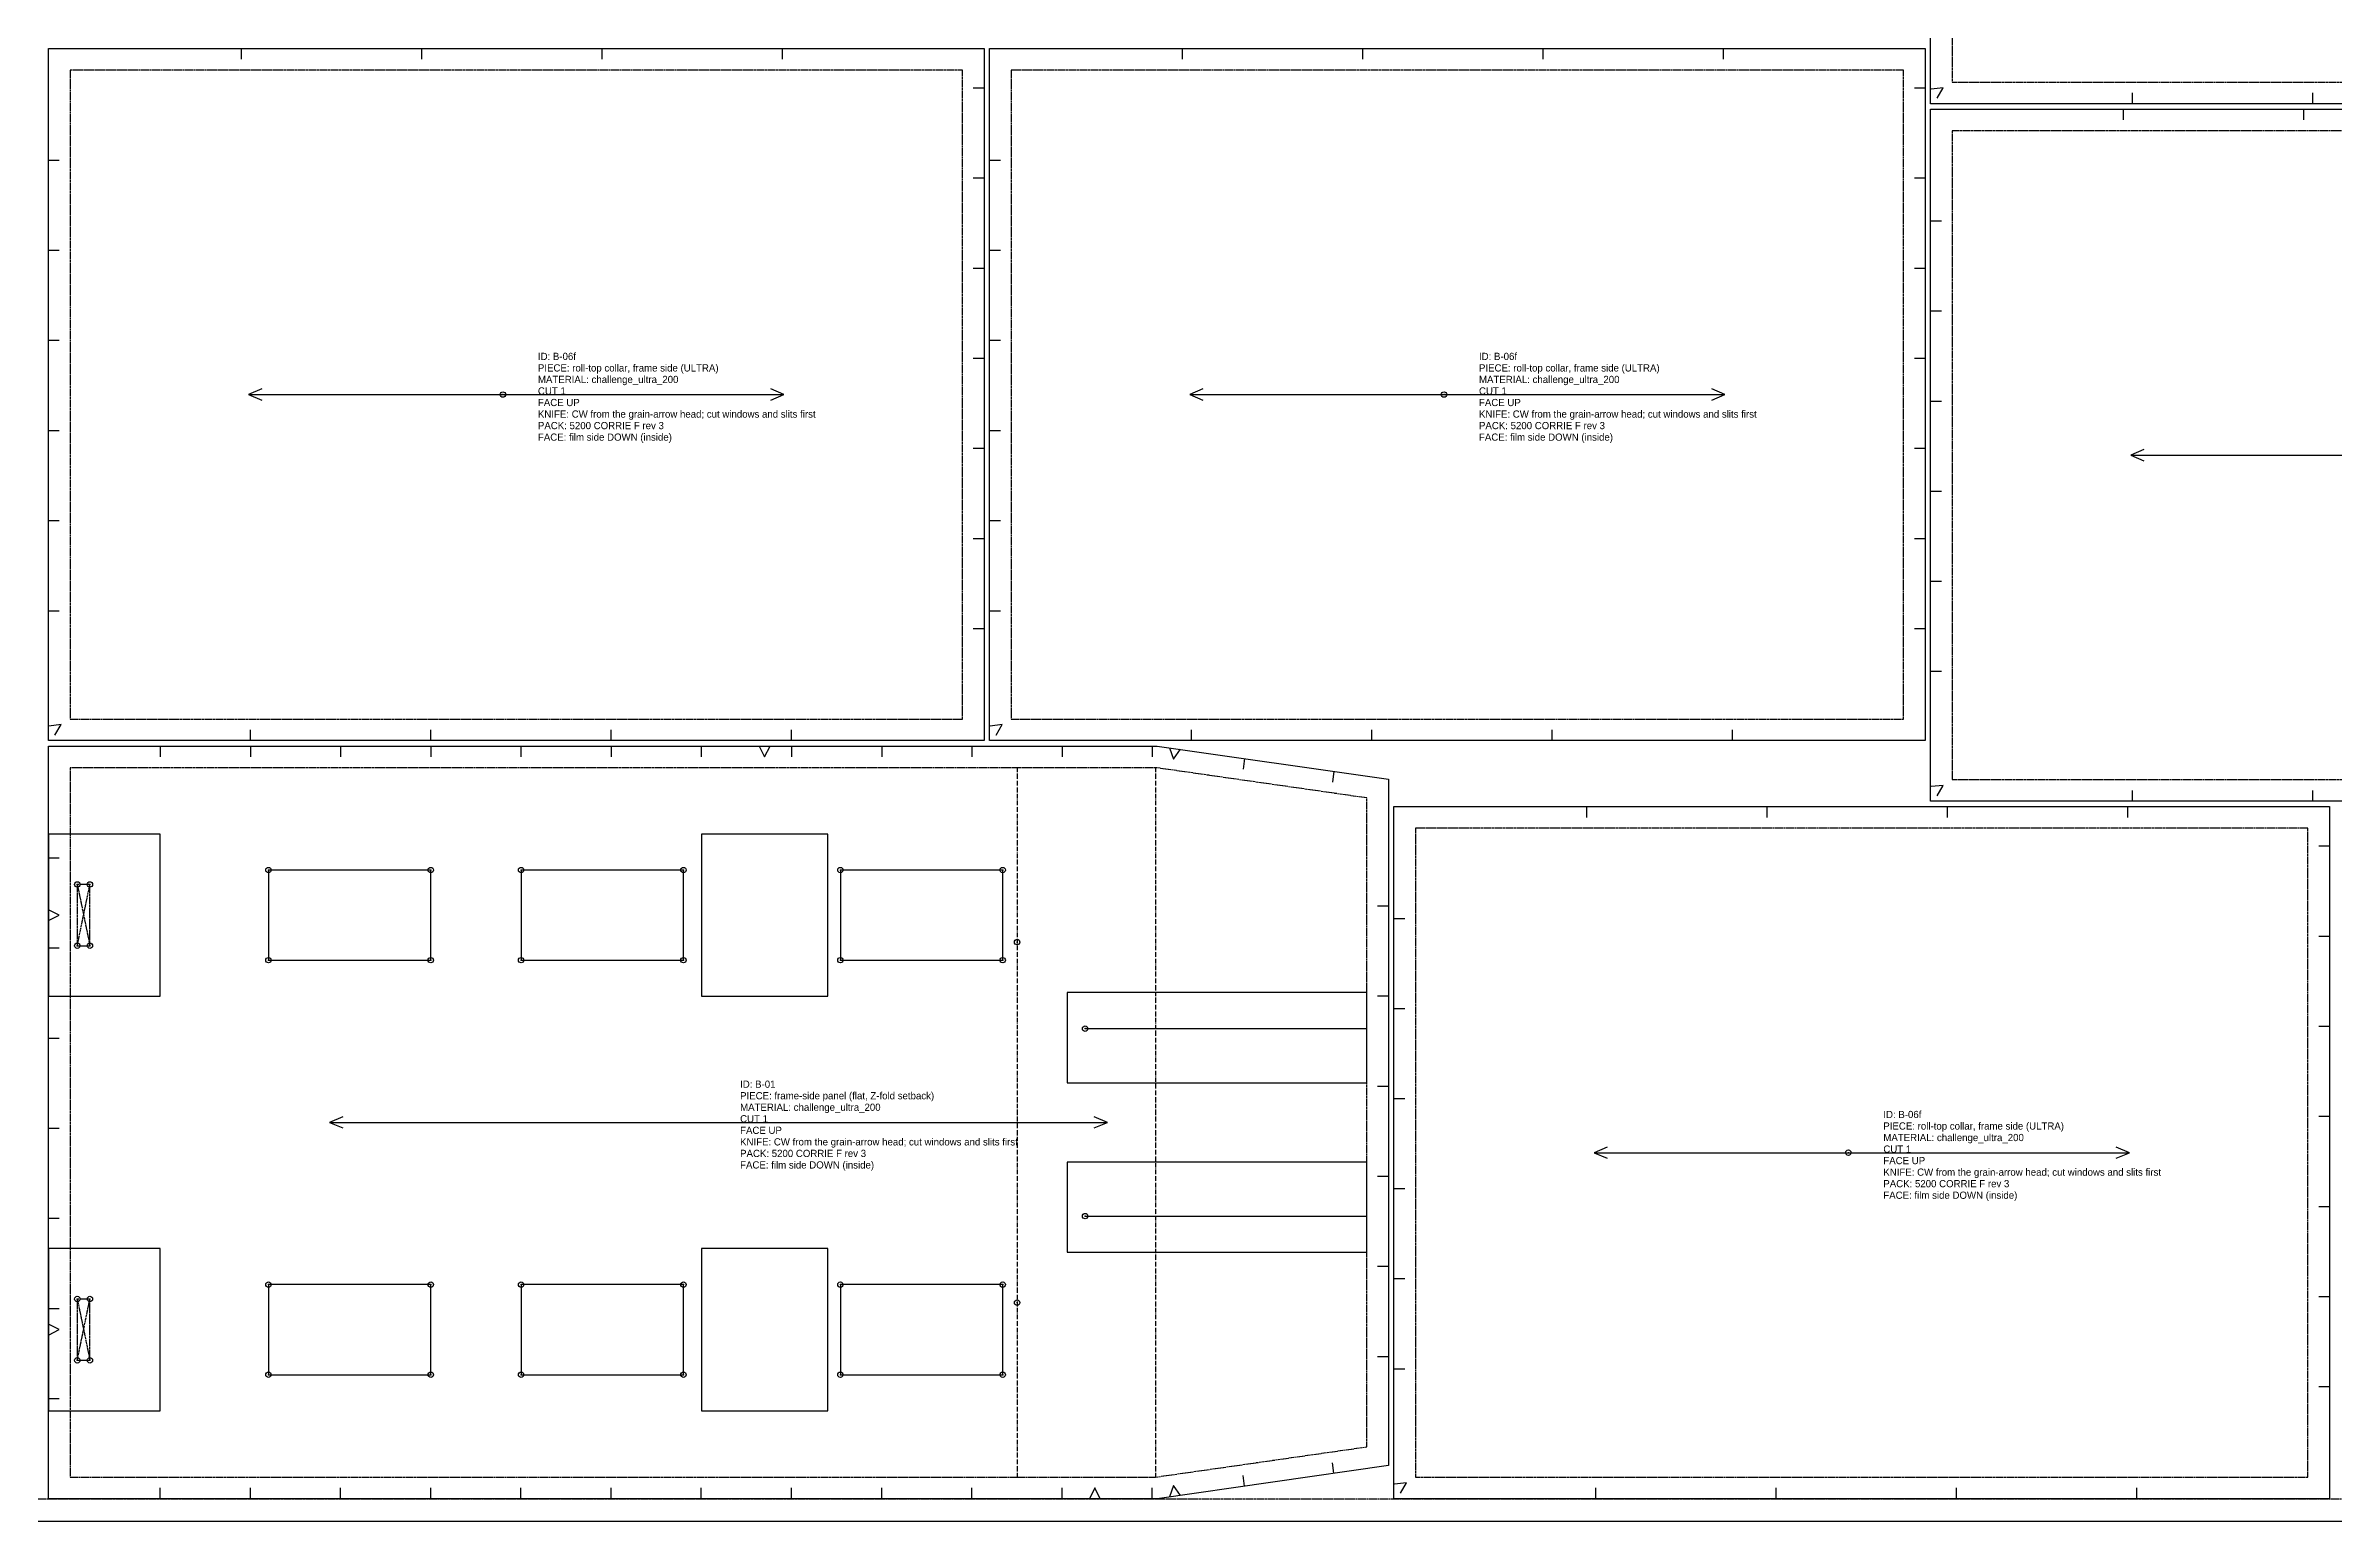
# Model space of a CAD drawing. Header units: millimetres. Extents: x 0 to 4891, y -22 to 1422.
# Drawn here: x 2237 to 3505, y 0 to 819 of the extents above; entities that cross this region are included whole.
import ezdxf

# ---------------------------------------------------------------- set-up
doc = ezdxf.new("R2010")
doc.units = ezdxf.units.MM
doc.linetypes.add('DASHDOT', pattern=[3.556, 2.54, -0.508, 0, -0.508])
doc.linetypes.add('DASHED', pattern=[1.524, 1.27, -0.254])
for name, color, linetype in [('CUT', 7, 'Continuous'), ('DRILL', 4, 'Continuous'), ('GRAIN', 5, 'Continuous'), ('INTERNAL', 6, 'Continuous'), ('NOTCH', 1, 'Continuous'), ('SEW', 3, 'Continuous'), ('TEXT', 2, 'Continuous')]:
    doc.layers.add(name, color=color, linetype=linetype)

msp = doc.modelspace()

# ---------------------------------------------------------------- linework, layer by layer
at = {"layer": 'CUT'}
for points in [[(3281.6, 1170.5), (3800.4, 1170.5), (3800.4, 786.5), (3281.6, 786.5)], [(2238, 817.1), (2756.8, 817.1), (2756.8, 433.1), (2238, 433.1)], [(2759.8, 817.1), (3278.6, 817.1), (3278.6, 433.1), (2759.8, 433.1)], [(3281.6, 783.5), (3800.4, 783.5), (3800.4, 399.5), (3281.6, 399.5)], [(2238, 430.1), (2775.1, 430.1), (2852.7, 430.1), (2981, 411.7), (2981, 30.9), (2852.7, 12.5), (2775.1, 12.5), (2238, 12.5)], [(2984, 396.5), (3502.8, 396.5), (3502.8, 12.5), (2984, 12.5)]]:
    msp.add_lwpolyline(points, close=True, dxfattribs=at)
at = {"layer": 'CUT', "linetype": 'CONTINUOUS'}
for points in [[(2360, 361.3), (2360, 311.3), (2450, 311.3), (2450, 361.3)], [(2500.1, 361.3), (2500.1, 311.3), (2590.1, 311.3), (2590.1, 361.3)], [(2677.1, 361.3), (2677.1, 311.3), (2767.1, 311.3), (2767.1, 361.3)], [(2360, 131.3), (2360, 81.3), (2450, 81.3), (2450, 131.3)], [(2500.1, 131.3), (2500.1, 81.3), (2590.1, 81.3), (2590.1, 131.3)], [(2677.1, 131.3), (2677.1, 81.3), (2767.1, 81.3), (2767.1, 131.3)]]:
    msp.add_lwpolyline(points, close=True, dxfattribs=at)
for points in [[(2812.8, 273.3), (2851.9, 273.3), (2969, 273.3)], [(2812.8, 169.3), (2851.9, 169.3), (2969, 169.3)]]:
    msp.add_lwpolyline(points, dxfattribs=at)
at = {"layer": 'DRILL'}
for centre in [(2490, 625.1), (3011.8, 625.1), (2360, 361.3), (2450, 361.3), (2500.1, 361.3), (2590.1, 361.3), (2677.1, 361.3), (2767.1, 361.3), (2254, 353.3), (2261, 353.3), (2254, 319.3), (2261, 319.3), (2775.1, 321.3), (2360, 311.3), (2450, 311.3), (2500.1, 311.3), (2590.1, 311.3), (2677.1, 311.3), (2767.1, 311.3), (2812.8, 273.3), (3236, 204.5), (2812.8, 169.3), (2360, 131.3), (2450, 131.3), (2500.1, 131.3), (2590.1, 131.3), (2677.1, 131.3), (2767.1, 131.3), (2254, 123.3), (2261, 123.3), (2775.1, 121.3), (2254, 89.3), (2261, 89.3), (2360, 81.3), (2450, 81.3), (2500.1, 81.3), (2590.1, 81.3), (2677.1, 81.3), (2767.1, 81.3)]:
    msp.add_circle(centre, 1.5, dxfattribs=at)
for p in [(2490, 625.1), (3011.8, 625.1), (2360, 361.3), (2450, 361.3), (2500.1, 361.3), (2590.1, 361.3), (2677.1, 361.3), (2767.1, 361.3), (2254, 353.3), (2261, 353.3), (2254, 319.3), (2261, 319.3), (2775.1, 321.3), (2360, 311.3), (2450, 311.3), (2500.1, 311.3), (2590.1, 311.3), (2677.1, 311.3), (2767.1, 311.3), (2812.8, 273.3), (3236, 204.5), (2812.8, 169.3), (2360, 131.3), (2450, 131.3), (2500.1, 131.3), (2590.1, 131.3), (2677.1, 131.3), (2767.1, 131.3), (2254, 123.3), (2261, 123.3), (2775.1, 121.3), (2254, 89.3), (2261, 89.3), (2360, 81.3), (2450, 81.3), (2500.1, 81.3), (2590.1, 81.3), (2677.1, 81.3), (2767.1, 81.3)]:
    msp.add_point(p, dxfattribs=at)
at = {"layer": 'GRAIN'}
for points in [[(2356.3, 628.3), (2349, 625.1), (2356.3, 622)], [(2349, 625.1), (2645.8, 625.1)], [(2638.5, 622), (2645.8, 625.1), (2638.5, 628.3)], [(2878.1, 628.3), (2870.8, 625.1), (2878.1, 622)], [(2870.8, 625.1), (3167.6, 625.1)], [(3160.3, 622), (3167.6, 625.1), (3160.3, 628.3)], [(3399.9, 594.6), (3392.6, 591.5), (3399.9, 588.4)], [(3392.6, 591.5), (3689.4, 591.5)], [(2401.2, 224.4), (2393.8, 221.3), (2401.2, 218.2)], [(2393.8, 221.3), (2825.2, 221.3)], [(2817.8, 218.2), (2825.2, 221.3), (2817.8, 224.4)], [(3102.3, 207.6), (3095, 204.5), (3102.3, 201.4)], [(3095, 204.5), (3391.9, 204.5)], [(3384.5, 201.4), (3391.9, 204.5), (3384.5, 207.6)]]:
    msp.add_lwpolyline(points, dxfattribs=at)
at = {"layer": 'INTERNAL', "linetype": 'DASHDOT'}
for points in [[(2775.1, 418.1), (2775.1, 24.5)], [(2851.9, 418.1), (2851.9, 24.5)]]:
    msp.add_lwpolyline(points, dxfattribs=at)
at = {"layer": 'INTERNAL', "linetype": 'CONTINUOUS'}
for points in [[(2238, 381.3), (2238, 291.3), (2300, 291.3), (2300, 381.3)], [(2600.1, 381.3), (2600.1, 291.3), (2670.1, 291.3), (2670.1, 381.3)], [(2802.8, 293.3), (2802.8, 243.3), (2969, 243.3), (2969, 293.3)], [(2802.8, 199.3), (2802.8, 149.3), (2969, 149.3), (2969, 199.3)], [(2238, 151.3), (2238, 61.3), (2300, 61.3), (2300, 151.3)], [(2600.1, 151.3), (2600.1, 61.3), (2670.1, 61.3), (2670.1, 151.3)]]:
    msp.add_lwpolyline(points, close=True, dxfattribs=at)
at = {"layer": 'NOTCH'}
for points in [[(2344.8, 817.1), (2344.8, 811.1)], [(2444.8, 817.1), (2444.8, 811.1)], [(2544.8, 817.1), (2544.8, 811.1)], [(2644.8, 817.1), (2644.8, 811.1)], [(2866.6, 817.1), (2866.6, 811.1)], [(2966.6, 817.1), (2966.6, 811.1)], [(3066.6, 817.1), (3066.6, 811.1)], [(3166.6, 817.1), (3166.6, 811.1)], [(2756.8, 795.1), (2750.8, 795.1)], [(3278.6, 795.1), (3272.6, 795.1)], [(3285.2, 789.5), (3288.6, 795.3), (3281.9, 794.6)], [(3393.6, 786.5), (3393.6, 792.5)], [(3493.6, 786.5), (3493.6, 792.5)], [(3388.4, 783.5), (3388.4, 777.5)], [(3488.4, 783.5), (3488.4, 777.5)], [(2238, 755.2), (2244, 755.2)], [(2759.8, 755.2), (2765.8, 755.2)], [(2756.8, 745.1), (2750.8, 745.1)], [(3278.6, 745.1), (3272.6, 745.1)], [(3281.6, 721.5), (3287.6, 721.5)], [(2238, 705.2), (2244, 705.2)], [(2759.8, 705.2), (2765.8, 705.2)], [(2756.8, 695.1), (2750.8, 695.1)], [(3278.6, 695.1), (3272.6, 695.1)], [(3281.6, 671.5), (3287.6, 671.5)], [(2238, 655.2), (2244, 655.2)], [(2759.8, 655.2), (2765.8, 655.2)], [(2756.8, 645.1), (2750.8, 645.1)], [(3278.6, 645.1), (3272.6, 645.1)], [(3281.6, 621.5), (3287.6, 621.5)], [(2238, 605.2), (2244, 605.2)], [(2759.8, 605.2), (2765.8, 605.2)], [(2756.8, 595.1), (2750.8, 595.1)], [(3278.6, 595.1), (3272.6, 595.1)], [(3281.6, 571.6), (3287.6, 571.6)], [(2238, 555.2), (2244, 555.2)], [(2759.8, 555.2), (2765.8, 555.2)], [(2756.8, 545.1), (2750.8, 545.1)], [(3278.6, 545.1), (3272.6, 545.1)], [(3281.6, 521.6), (3287.6, 521.6)], [(2238, 505.2), (2244, 505.2)], [(2756.8, 495.1), (2750.8, 495.1)], [(2759.8, 505.2), (2765.8, 505.2)], [(3278.6, 495.1), (3272.6, 495.1)], [(3281.6, 471.6), (3287.6, 471.6)], [(2241.6, 436.2), (2245, 442), (2238.3, 441.2)], [(2350, 433.1), (2350, 439.1)], [(2450, 433.1), (2450, 439.1)], [(2550, 433.1), (2550, 439.1)], [(2650, 433.1), (2650, 439.1)], [(2763.4, 436.2), (2766.8, 442), (2760.1, 441.2)], [(2871.8, 433.1), (2871.8, 439.1)], [(2971.8, 433.1), (2971.8, 439.1)], [(3071.8, 433.1), (3071.8, 439.1)], [(3171.8, 433.1), (3171.8, 439.1)], [(2300, 430.1), (2300, 424.1)], [(2350, 430.1), (2350, 424.1)], [(2400, 430.1), (2400, 424.1)], [(2450, 430.1), (2450, 424.1)], [(2500, 430.1), (2500, 424.1)], [(2550, 430.1), (2550, 424.1)], [(2600, 430.1), (2600, 424.1)], [(2632.1, 430.1), (2635.1, 424.1), (2638.1, 430.1)], [(2650, 430.1), (2650, 424.1)], [(2700, 430.1), (2700, 424.1)], [(2750, 430.1), (2750, 424.1)], [(2800, 430.1), (2800, 424.1)], [(2850, 430.1), (2850, 424.1)], [(2859.6, 429.1), (2861.8, 422.8), (2865.6, 428.3)], [(2901.2, 423.2), (2900.4, 417.2)], [(2950.7, 416.1), (2949.9, 410.1)], [(3285.2, 402.5), (3288.6, 408.3), (3281.9, 407.6)], [(3090.8, 396.5), (3090.8, 390.5)], [(3190.8, 396.5), (3190.8, 390.5)], [(3290.8, 396.5), (3290.8, 390.5)], [(3390.8, 396.5), (3390.8, 390.5)], [(3393.6, 399.5), (3393.6, 405.5)], [(3493.6, 399.5), (3493.6, 405.5)], [(2238, 368.1), (2244, 368.1)], [(3502.8, 374.5), (3496.8, 374.5)], [(2238, 333.3), (2244, 336.3), (2238, 339.3)], [(2981, 341.3), (2975, 341.3)], [(2984, 334.5), (2990, 334.5)], [(2238, 318.1), (2244, 318.1)], [(3502.8, 324.5), (3496.8, 324.5)], [(2981, 291.3), (2975, 291.3)], [(2984, 284.5), (2990, 284.5)], [(2238, 268.1), (2244, 268.1)], [(3502.8, 274.5), (3496.8, 274.5)], [(2981, 241.3), (2975, 241.3)], [(2984, 234.5), (2990, 234.5)], [(2238, 218.1), (2244, 218.1)], [(3502.8, 224.5), (3496.8, 224.5)], [(2981, 191.3), (2975, 191.3)], [(2984, 184.6), (2990, 184.6)], [(2238, 168.1), (2244, 168.1)], [(3502.8, 174.5), (3496.8, 174.5)], [(2981, 141.3), (2975, 141.3)], [(2984, 134.6), (2990, 134.6)], [(2238, 118.1), (2244, 118.1)], [(3502.8, 124.5), (3496.8, 124.5)], [(2238, 103.3), (2244, 106.3), (2238, 109.3)], [(2981, 91.3), (2975, 91.3)], [(2984, 84.6), (2990, 84.6)], [(2238, 68.1), (2244, 68.1)], [(3502.8, 74.5), (3496.8, 74.5)], [(2901.2, 19.5), (2900.4, 25.4)], [(2950.7, 26.6), (2949.9, 32.5)], [(2300, 12.5), (2300, 18.5)], [(2350, 12.5), (2350, 18.5)], [(2400, 12.5), (2400, 18.5)], [(2450, 12.5), (2450, 18.5)], [(2500, 12.5), (2500, 18.5)], [(2550, 12.5), (2550, 18.5)], [(2600, 12.5), (2600, 18.5)], [(2650, 12.5), (2650, 18.5)], [(2700, 12.5), (2700, 18.5)], [(2750, 12.5), (2750, 18.5)], [(2800, 12.5), (2800, 18.5)], [(2821.2, 12.5), (2818.2, 18.5), (2815.2, 12.5)], [(2850, 12.5), (2850, 18.5)], [(2865.6, 14.3), (2861.8, 19.9), (2859.6, 13.5)], [(2987.6, 15.5), (2991, 21.3), (2984.3, 20.6)], [(3096, 12.5), (3096, 18.5)], [(3196, 12.5), (3196, 18.5)], [(3296, 12.5), (3296, 18.5)], [(3396, 12.5), (3396, 18.5)]]:
    msp.add_lwpolyline(points, dxfattribs=at)
at = {"layer": 'SEW', "linetype": 'DASHED'}
for points in [[(3293.6, 1158.5), (3293.6, 798.5), (3788.4, 798.5), (3788.4, 1158.5)], [(2250, 805.1), (2250, 445.1), (2744.8, 445.1), (2744.8, 805.1)], [(2771.8, 805.1), (2771.8, 445.1), (3266.6, 445.1), (3266.6, 805.1)], [(3293.6, 771.5), (3293.6, 411.5), (3788.4, 411.5), (3788.4, 771.5)], [(2250, 418.1), (2250, 24.5), (2775.1, 24.5), (2851.9, 24.5), (2969, 41.3), (2969, 401.3), (2851.9, 418.1), (2775.1, 418.1)], [(2996, 384.5), (2996, 24.5), (3490.8, 24.5), (3490.8, 384.5)], [(2254, 353.3), (2254, 319.3), (2261, 319.3), (2261, 353.3)], [(2254, 123.3), (2254, 89.3), (2261, 89.3), (2261, 123.3)]]:
    msp.add_lwpolyline(points, close=True, dxfattribs=at)
for points in [[(2254, 353.3), (2261, 319.3)], [(2254, 319.3), (2261, 353.3)], [(2254, 123.3), (2261, 89.3)], [(2254, 89.3), (2261, 123.3)]]:
    msp.add_lwpolyline(points, dxfattribs=at)
at = {"layer": 'TEXT', "linetype": 'DASHED'}
msp.add_line((0, 12.5), (4726.2, 12.5), dxfattribs=at)
at = {"layer": 'TEXT'}
msp.add_lwpolyline([(0, 0), (4726.2, 0), (4726.2, 1422), (0, 1422)], close=True, dxfattribs=at)

# ---------------------------------------------------------------- texts
for s, p in [('ID: B-06f', (2509.4, 644.3)), ('ID: B-06f', (3031.2, 644.3)), ('PIECE: roll-top collar, frame side (ULTRA)', (2509.4, 637.9)), ('MATERIAL: challenge_ultra_200', (2509.4, 631.5)), ('PIECE: roll-top collar, frame side (ULTRA)', (3031.2, 637.9)), ('MATERIAL: challenge_ultra_200', (3031.2, 631.5)), ('CUT 1', (2509.4, 625.1)), ('FACE UP', (2509.4, 618.7)), ('CUT 1', (3031.2, 625.1)), ('FACE UP', (3031.2, 618.7)), ('KNIFE: CW from the grain-arrow head; cut windows and slits first', (2509.4, 612.3)), ('PACK: 5200 CORRIE F rev 3', (2509.4, 605.9)), ('KNIFE: CW from the grain-arrow head; cut windows and slits first', (3031.2, 612.3)), ('PACK: 5200 CORRIE F rev 3', (3031.2, 605.9)), ('FACE: film side DOWN (inside)', (2509.4, 599.5)), ('FACE: film side DOWN (inside)', (3031.2, 599.5)), ('ID: B-01', (2621.5, 240.5)), ('PIECE: frame-side panel (flat, Z-fold setback)', (2621.5, 234.1)), ('MATERIAL: challenge_ultra_200', (2621.5, 227.7)), ('CUT 1', (2621.5, 221.3)), ('FACE UP', (2621.5, 214.9)), ('ID: B-06f', (3255.4, 223.7)), ('PIECE: roll-top collar, frame side (ULTRA)', (3255.4, 217.3)), ('KNIFE: CW from the grain-arrow head; cut windows and slits first', (2621.5, 208.5)), ('PACK: 5200 CORRIE F rev 3', (2621.5, 202.1)), ('CUT 1', (3255.4, 204.5)), ('MATERIAL: challenge_ultra_200', (3255.4, 210.9)), ('FACE: film side DOWN (inside)', (2621.5, 195.7)), ('FACE UP', (3255.4, 198.1)), ('KNIFE: CW from the grain-arrow head; cut windows and slits first', (3255.4, 191.7)), ('PACK: 5200 CORRIE F rev 3', (3255.4, 185.3)), ('FACE: film side DOWN (inside)', (3255.4, 178.9))]:
    msp.add_text(s, height=4, dxfattribs=at).set_placement(p)

doc.saveas('drawing.dxf')
